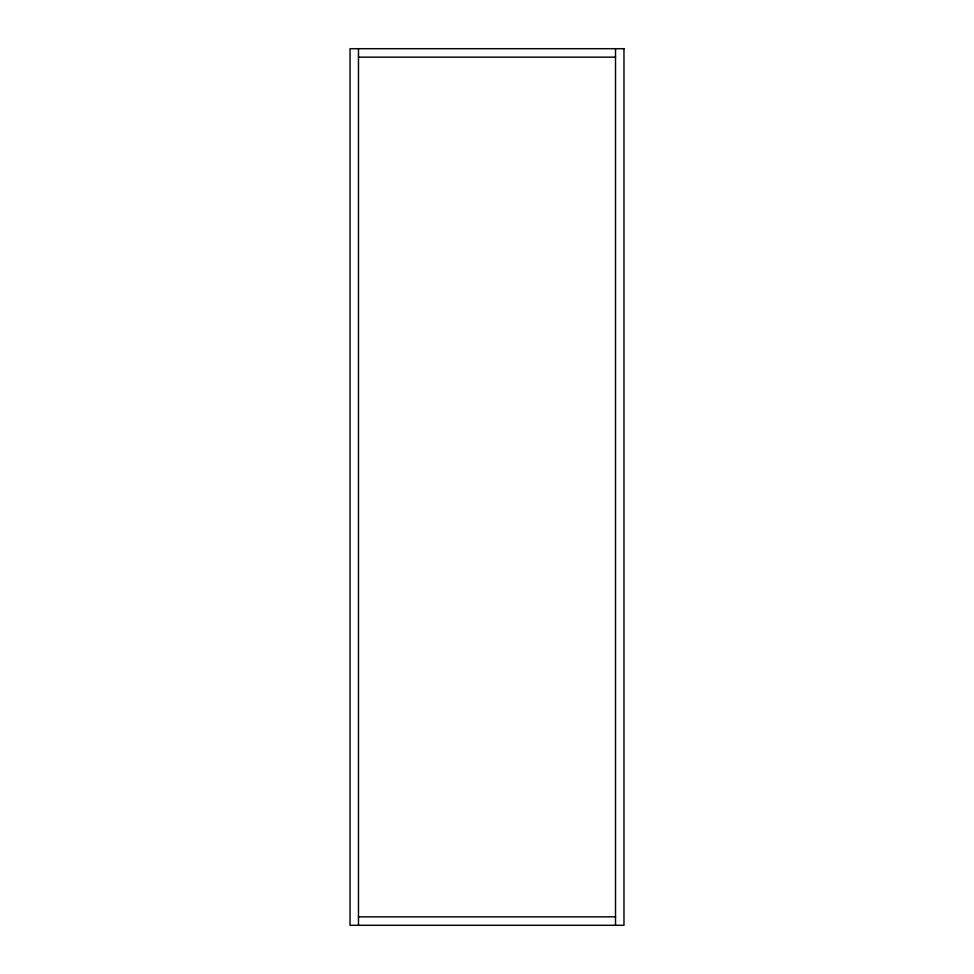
<?xml version="1.0" encoding="UTF-8"?>
<svg xmlns="http://www.w3.org/2000/svg" width="974" height="974" viewBox="0 0 974 974"><rect width="100%" height="100%" fill="white"/><g stroke="black" fill="none" stroke-linecap="round" stroke-linejoin="round"><path stroke-width="1.46" d="M358.481 57.149L615.519 57.149M358.481 916.851L615.519 916.851M615.519 48.7L615.519 925.3M358.481 48.7L358.481 925.3M623.969 48.7L350.031 48.7L350.031 925.3L623.969 925.3L623.969 48.7"/></g></svg>
